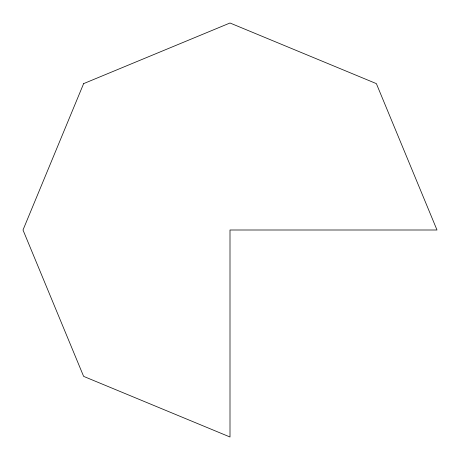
<?xml version="1.0" encoding="UTF-8"?>
<svg xmlns="http://www.w3.org/2000/svg" width="460" height="460" viewBox="0 0 460 460"><rect width="100%" height="100%" fill="white"/><g stroke="black" fill="none" stroke-linecap="round" stroke-linejoin="round"><path stroke-width="0.69" d="M83.628 83.628L23 230L83.628 376.372L230 437L230 230L437 230L376.372 83.628L230 23L83.628 83.628"/></g></svg>
